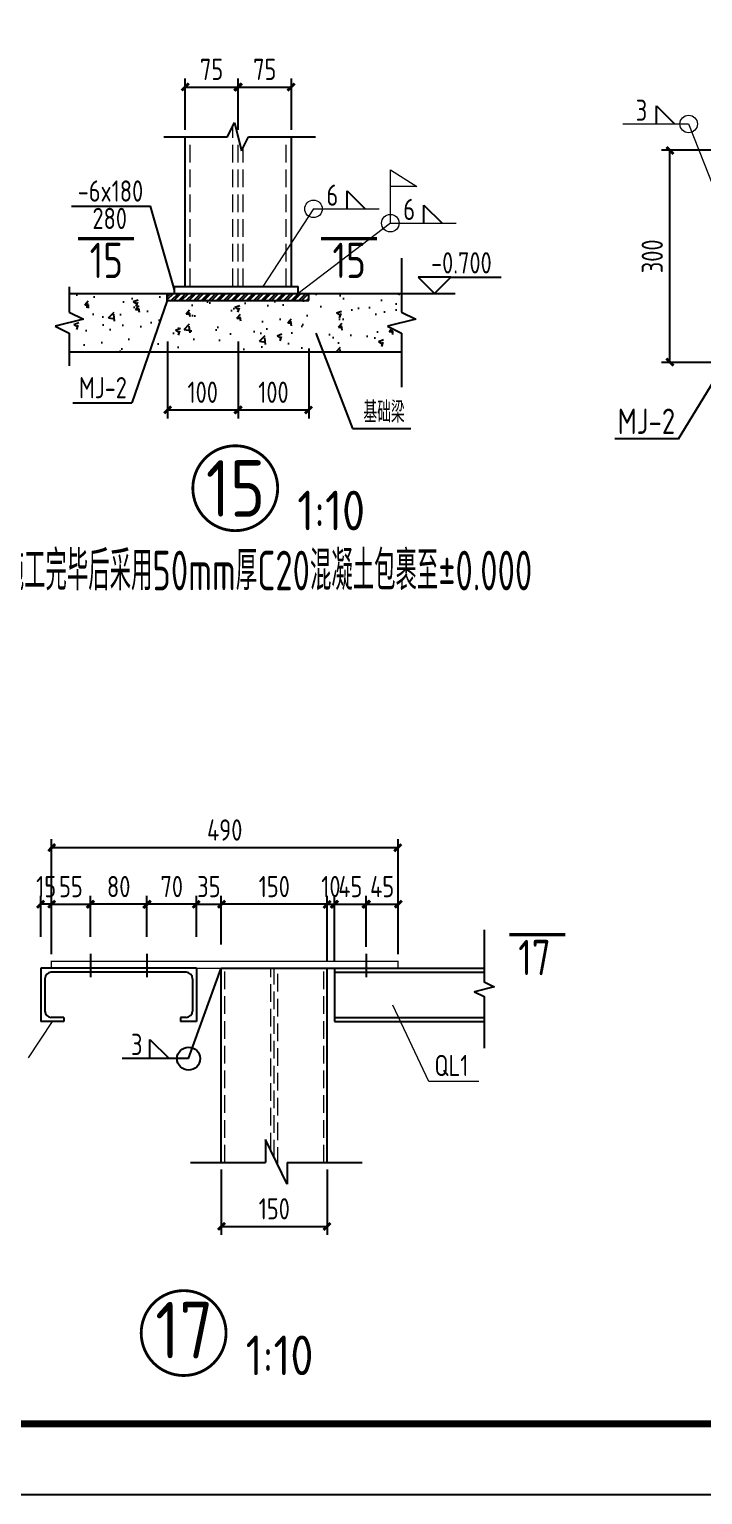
# Model space of a CAD drawing. Header units: millimetres. Extents: x 866561 to 877878, y 40199 to 44891.
# Drawn here: x 875305.5 to 875400.8, y 40208.1 to 40415.3 of the extents above; entities that cross this region are included whole.
import ezdxf

# ---------------------------------------------------------------- set-up
doc = ezdxf.new("R2010")
doc.units = ezdxf.units.MM
doc.header["$LTSCALE"] = 1000
doc.header["$MEASUREMENT"] = 0
doc.linetypes.add('DASH', pattern=[0.35, 0.25, -0.1])
for name, color, linetype, lineweight in [('1', 4, 'Continuous', 70), ('D3', 62, 'Continuous', 9), ('LZ', 64, 'Continuous', 9), ('数字', 3, 'Continuous', 9), ('细实线', 1, 'Continuous', 20)]:
    doc.layers.add(name, color=color, linetype=linetype, lineweight=lineweight)
for name, color, linetype in [('D1', 112, 'Continuous'), ('D2', 6, 'Continuous'), ('DIM', 7, 'Continuous'), ('M_Thin', 7, 'Continuous'), ('PUB_DIM', 3, 'Continuous'), ('THIN', 7, 'Continuous'), ('尺寸标注', 7, 'Continuous'), ('文字', 7, 'Continuous'), ('柱子', 8, 'Continuous'), ('标注', 7, 'Continuous')]:
    doc.layers.add(name, color=color, linetype=linetype)
doc.styles.add('GBHZ', font='gbenor.shx', dxfattribs={"width": 0.9, "bigfont": 'gbcbig.shx'})
doc.dimstyles.new('Y10', dxfattribs={"dimscale": 0, "dimtxt": 3, "dimasz": 0.01, "dimexe": 1.2, "dimexo": 1, "dimgap": 1, "dimtad": 1, "dimdec": 0, "dimlfac": 10, "dimzin": 0, "dimdsep": 46, "dimtxsty": 'GBHZ', "dimblk1": 'DX', "dimblk2": 'DX', "dimsah": 1, "dimcen": 0.09, "dimdle": 1, "dimadec": 0, "dimazin": 0, "dimtfac": 1, "dimtdec": 0, "dimtix": 1, "dimtmove": 2, "dimatfit": 3, "dimldrblk": 'DX', "dimfxl": 0, "dimtolj": 1, "dimtzin": 0, "dimarcsym": 0})

# ---------------------------------------------------------------- blocks, each defined once
blk = doc.blocks.new('DX')
at = {"color": 0, "linetype": 'ByBlock', "const_width": 40}
blk.add_lwpolyline([(-54, -51), (46, 49)], dxfattribs=at)
blk = doc.blocks.new('*D955')
at = {"layer": 'Defpoints', "color": 0, "transparency": 16777216}
for p in [(875335.07, 40372.2), (875345.07, 40371.2), (875345.07, 40361.51)]:
    blk.add_point(p, dxfattribs=at)
at = {"layer": 'DIM', "color": 0, "lineweight": -2, "transparency": 16777216}
for p, q in [((875335.07, 40371.2), (875335.07, 40360.31)), ((875345.07, 40370.2), (875345.07, 40360.31)), ((875335.08, 40361.51), (875345.06, 40361.51))]:
    blk.add_line(p, q, dxfattribs=at)
at = {"layer": 'DIM', "color": 0, "lineweight": -2, "transparency": 16777216, "xscale": 0.01, "yscale": 0.01, "zscale": 0.01, "rotation": 180}
blk.add_blockref('DX', (875335.07, 40361.51), dxfattribs=at)
at = {"layer": 'DIM', "color": 0, "lineweight": -2, "transparency": 16777216, "xscale": 0.01, "yscale": 0.01, "zscale": 0.01}
blk.add_blockref('DX', (875345.07, 40361.51), dxfattribs=at)
at = {"layer": 'DIM', "color": 0, "transparency": 16777216, "insert": (875340.07, 40364.01), "char_height": 3, "attachment_point": 5, "style": 'GBHZ'}
blk.add_mtext('\\A1;100', dxfattribs=at)
blk = doc.blocks.new('*D956')
at = {"layer": 'Defpoints', "color": 0, "transparency": 16777216}
for p in [(875325.07, 40372.2), (875335.07, 40372.2), (875335.07, 40361.51)]:
    blk.add_point(p, dxfattribs=at)
at = {"layer": 'DIM', "color": 0, "lineweight": -2, "transparency": 16777216}
for p, q in [((875325.07, 40371.2), (875325.07, 40360.31)), ((875335.07, 40371.2), (875335.07, 40360.31)), ((875325.08, 40361.51), (875335.06, 40361.51))]:
    blk.add_line(p, q, dxfattribs=at)
at = {"layer": 'DIM', "color": 0, "lineweight": -2, "transparency": 16777216, "xscale": 0.01, "yscale": 0.01, "zscale": 0.01, "rotation": 180}
blk.add_blockref('DX', (875325.07, 40361.51), dxfattribs=at)
at = {"layer": 'DIM', "color": 0, "lineweight": -2, "transparency": 16777216, "xscale": 0.01, "yscale": 0.01, "zscale": 0.01}
blk.add_blockref('DX', (875335.07, 40361.51), dxfattribs=at)
at = {"layer": 'DIM', "color": 0, "transparency": 16777216, "insert": (875330.07, 40364.01), "char_height": 3, "attachment_point": 5, "style": 'GBHZ'}
blk.add_mtext('\\A1;100', dxfattribs=at)
blk = doc.blocks.new('*D957')
at = {"layer": 'Defpoints', "color": 0, "transparency": 16777216}
for p in [(875342.61, 40407.16), (875335.07, 40400.13), (875342.61, 40400.13)]:
    blk.add_point(p, dxfattribs=at)
at = {"layer": 'DIM', "color": 0, "lineweight": -2, "transparency": 16777216}
for p, q in [((875335.07, 40401.13), (875335.07, 40408.36)), ((875342.61, 40401.13), (875342.61, 40408.36)), ((875335.08, 40407.16), (875342.6, 40407.16))]:
    blk.add_line(p, q, dxfattribs=at)
at = {"layer": 'DIM', "color": 0, "lineweight": -2, "transparency": 16777216, "xscale": 0.01, "yscale": 0.01, "zscale": 0.01, "rotation": 180}
blk.add_blockref('DX', (875335.07, 40407.16), dxfattribs=at)
at = {"layer": 'DIM', "color": 0, "lineweight": -2, "transparency": 16777216, "xscale": 0.01, "yscale": 0.01, "zscale": 0.01}
blk.add_blockref('DX', (875342.61, 40407.16), dxfattribs=at)
at = {"layer": 'DIM', "color": 0, "transparency": 16777216, "insert": (875338.84, 40409.66), "char_height": 3, "attachment_point": 5, "style": 'GBHZ'}
blk.add_mtext('\\A1;75', dxfattribs=at)
blk = doc.blocks.new('*D958')
at = {"layer": 'Defpoints', "color": 0, "transparency": 16777216}
for p in [(875335.07, 40407.16), (875327.57, 40400.13), (875335.07, 40400.13)]:
    blk.add_point(p, dxfattribs=at)
at = {"layer": 'DIM', "color": 0, "lineweight": -2, "transparency": 16777216}
for p, q in [((875327.57, 40401.13), (875327.57, 40408.36)), ((875335.07, 40401.13), (875335.07, 40408.36)), ((875327.58, 40407.16), (875335.06, 40407.16))]:
    blk.add_line(p, q, dxfattribs=at)
at = {"layer": 'DIM', "color": 0, "lineweight": -2, "transparency": 16777216, "xscale": 0.01, "yscale": 0.01, "zscale": 0.01, "rotation": 180}
blk.add_blockref('DX', (875327.57, 40407.16), dxfattribs=at)
at = {"layer": 'DIM', "color": 0, "lineweight": -2, "transparency": 16777216, "xscale": 0.01, "yscale": 0.01, "zscale": 0.01}
blk.add_blockref('DX', (875335.07, 40407.16), dxfattribs=at)
at = {"layer": 'DIM', "color": 0, "transparency": 16777216, "insert": (875331.32, 40409.66), "char_height": 3, "attachment_point": 5, "style": 'GBHZ'}
blk.add_mtext('\\A1;75', dxfattribs=at)
blk = doc.blocks.new('*D961')
at = {"layer": 'Defpoints', "color": 0, "transparency": 16777216}
for p in [(875396.14, 40398.23), (875403.96, 40398.23), (875403.96, 40368.23)]:
    blk.add_point(p, dxfattribs=at)
at = {"layer": 'DIM', "color": 0, "lineweight": -2, "transparency": 16777216}
for p, q in [((875402.96, 40398.23), (875394.94, 40398.23)), ((875396.14, 40368.24), (875396.14, 40398.22)), ((875402.96, 40368.23), (875394.94, 40368.23))]:
    blk.add_line(p, q, dxfattribs=at)
at = {"layer": 'DIM', "color": 0, "lineweight": -2, "transparency": 16777216, "xscale": 0.01, "yscale": 0.01, "zscale": 0.01}
for p, rotation in [((875396.14, 40398.23), 90), ((875396.14, 40368.23), 270)]:
    blk.add_blockref('DX', p, dxfattribs=dict(at, rotation=rotation))
at = {"layer": 'DIM', "color": 0, "transparency": 16777216, "insert": (875393.64, 40383.23), "char_height": 3, "attachment_point": 5, "rotation": 90, "style": 'GBHZ'}
blk.add_mtext('\\A1;300', dxfattribs=at)
blk = doc.blocks.new('*D1011')
at = {"layer": 'Defpoints', "color": 0, "linetype": 'ByBlock', "transparency": 16777216}
for p in [(875332.69, 40291.62), (875332.69, 40284.93), (875347.69, 40282.56)]:
    blk.add_point(p, dxfattribs=at)
at = {"layer": 'DIM', "color": 0, "linetype": 'ByBlock', "lineweight": -2, "transparency": 16777216}
for p, q in [((875332.69, 40285.93), (875332.69, 40292.82)), ((875347.69, 40283.56), (875347.69, 40292.82)), ((875347.68, 40291.62), (875332.7, 40291.62))]:
    blk.add_line(p, q, dxfattribs=at)
at = {"layer": 'DIM', "color": 0, "linetype": 'ByBlock', "lineweight": -2, "transparency": 16777216, "xscale": 0.01, "yscale": 0.01, "zscale": 0.01, "rotation": 180}
blk.add_blockref('DX', (875332.69, 40291.62), dxfattribs=at)
at = {"layer": 'DIM', "color": 0, "linetype": 'ByBlock', "lineweight": -2, "transparency": 16777216, "xscale": 0.01, "yscale": 0.01, "zscale": 0.01}
blk.add_blockref('DX', (875347.69, 40291.62), dxfattribs=at)
at = {"layer": 'DIM', "color": 0, "linetype": 'ByBlock', "transparency": 16777216, "insert": (875340.19, 40294.12), "char_height": 3, "attachment_point": 5, "style": 'GBHZ'}
blk.add_mtext('\\A1;150', dxfattribs=at)
blk = doc.blocks.new('*D1012')
at = {"layer": 'Defpoints', "color": 0, "linetype": 'ByBlock', "transparency": 16777216}
for p in [(875332.69, 40255.11), (875347.69, 40255.11), (875347.69, 40246.06)]:
    blk.add_point(p, dxfattribs=at)
at = {"layer": 'DIM', "color": 0, "linetype": 'ByBlock', "lineweight": -2, "transparency": 16777216}
for p, q in [((875332.69, 40254.11), (875332.69, 40244.86)), ((875347.69, 40254.11), (875347.69, 40244.86)), ((875332.7, 40246.06), (875347.68, 40246.06))]:
    blk.add_line(p, q, dxfattribs=at)
at = {"layer": 'DIM', "color": 0, "linetype": 'ByBlock', "lineweight": -2, "transparency": 16777216, "xscale": 0.01, "yscale": 0.01, "zscale": 0.01, "rotation": 180}
blk.add_blockref('DX', (875332.69, 40246.06), dxfattribs=at)
at = {"layer": 'DIM', "color": 0, "linetype": 'ByBlock', "lineweight": -2, "transparency": 16777216, "xscale": 0.01, "yscale": 0.01, "zscale": 0.01}
blk.add_blockref('DX', (875347.69, 40246.06), dxfattribs=at)
at = {"layer": 'DIM', "color": 0, "linetype": 'ByBlock', "transparency": 16777216, "insert": (875340.19, 40248.56), "char_height": 3, "attachment_point": 5, "style": 'GBHZ'}
blk.add_mtext('\\A1;150', dxfattribs=at)
blk = doc.blocks.new('*D1026')
at = {"layer": 'Defpoints', "color": 0, "linetype": 'ByBlock', "transparency": 16777216}
for p in [(875322.19, 40291.62), (875322.19, 40286.02), (875329.19, 40286.02)]:
    blk.add_point(p, dxfattribs=at)
at = {"layer": 'DIM', "color": 0, "linetype": 'ByBlock', "lineweight": -2, "transparency": 16777216}
for p, q in [((875322.19, 40287.02), (875322.19, 40292.82)), ((875329.19, 40287.02), (875329.19, 40292.82)), ((875329.18, 40291.62), (875322.2, 40291.62))]:
    blk.add_line(p, q, dxfattribs=at)
at = {"layer": 'DIM', "color": 0, "linetype": 'ByBlock', "lineweight": -2, "transparency": 16777216, "xscale": 0.01, "yscale": 0.01, "zscale": 0.01, "rotation": 180}
blk.add_blockref('DX', (875322.19, 40291.62), dxfattribs=at)
at = {"layer": 'DIM', "color": 0, "linetype": 'ByBlock', "lineweight": -2, "transparency": 16777216, "xscale": 0.01, "yscale": 0.01, "zscale": 0.01}
blk.add_blockref('DX', (875329.19, 40291.62), dxfattribs=at)
at = {"layer": 'DIM', "color": 0, "linetype": 'ByBlock', "transparency": 16777216, "insert": (875325.69, 40294.12), "char_height": 3, "attachment_point": 5, "style": 'GBHZ'}
blk.add_mtext('\\A1;70', dxfattribs=at)
blk = doc.blocks.new('*D1027')
at = {"layer": 'Defpoints', "color": 0, "linetype": 'ByBlock', "transparency": 16777216}
for p in [(875314.19, 40291.62), (875314.19, 40286.02), (875322.19, 40286.02)]:
    blk.add_point(p, dxfattribs=at)
at = {"layer": 'DIM', "color": 0, "linetype": 'ByBlock', "lineweight": -2, "transparency": 16777216}
for p, q in [((875314.19, 40287.02), (875314.19, 40292.82)), ((875322.19, 40287.02), (875322.19, 40292.82)), ((875322.18, 40291.62), (875314.2, 40291.62))]:
    blk.add_line(p, q, dxfattribs=at)
at = {"layer": 'DIM', "color": 0, "linetype": 'ByBlock', "lineweight": -2, "transparency": 16777216, "xscale": 0.01, "yscale": 0.01, "zscale": 0.01, "rotation": 180}
blk.add_blockref('DX', (875314.19, 40291.62), dxfattribs=at)
at = {"layer": 'DIM', "color": 0, "linetype": 'ByBlock', "lineweight": -2, "transparency": 16777216, "xscale": 0.01, "yscale": 0.01, "zscale": 0.01}
blk.add_blockref('DX', (875322.19, 40291.62), dxfattribs=at)
at = {"layer": 'DIM', "color": 0, "linetype": 'ByBlock', "transparency": 16777216, "insert": (875318.19, 40294.12), "char_height": 3, "attachment_point": 5, "style": 'GBHZ'}
blk.add_mtext('\\A1;80', dxfattribs=at)
blk = doc.blocks.new('*D1028')
at = {"layer": 'Defpoints', "color": 0, "linetype": 'ByBlock', "transparency": 16777216}
for p in [(875332.69, 40291.62), (875329.19, 40286.02), (875332.69, 40286.02)]:
    blk.add_point(p, dxfattribs=at)
at = {"layer": 'DIM', "color": 0, "linetype": 'ByBlock', "lineweight": -2, "transparency": 16777216}
for p, q in [((875329.19, 40287.02), (875329.19, 40292.82)), ((875332.69, 40287.02), (875332.69, 40292.82)), ((875329.18, 40291.62), (875329.17, 40291.62)), ((875329.19, 40291.62), (875332.69, 40291.62)), ((875332.7, 40291.62), (875332.71, 40291.62))]:
    blk.add_line(p, q, dxfattribs=at)
at = {"layer": 'DIM', "color": 0, "linetype": 'ByBlock', "lineweight": -2, "transparency": 16777216, "xscale": 0.01, "yscale": 0.01, "zscale": 0.01}
blk.add_blockref('DX', (875329.19, 40291.62), dxfattribs=at)
at = {"layer": 'DIM', "color": 0, "linetype": 'ByBlock', "lineweight": -2, "transparency": 16777216, "xscale": 0.01, "yscale": 0.01, "zscale": 0.01, "rotation": 180}
blk.add_blockref('DX', (875332.69, 40291.62), dxfattribs=at)
at = {"layer": 'DIM', "color": 0, "linetype": 'ByBlock', "transparency": 16777216, "insert": (875330.94, 40294.12), "char_height": 3, "attachment_point": 5, "style": 'GBHZ'}
blk.add_mtext('\\A1;35', dxfattribs=at)
blk = doc.blocks.new('*D1029')
at = {"layer": 'Defpoints', "color": 0, "linetype": 'ByBlock', "transparency": 16777216}
for p in [(875314.19, 40291.62), (875314.19, 40286.02), (875308.68, 40283.56)]:
    blk.add_point(p, dxfattribs=at)
at = {"layer": 'DIM', "color": 0, "linetype": 'ByBlock', "lineweight": -2, "transparency": 16777216}
for p, q in [((875308.68, 40284.56), (875308.68, 40292.82)), ((875314.19, 40287.02), (875314.19, 40292.82)), ((875308.69, 40291.62), (875314.18, 40291.62))]:
    blk.add_line(p, q, dxfattribs=at)
at = {"layer": 'DIM', "color": 0, "linetype": 'ByBlock', "lineweight": -2, "transparency": 16777216, "xscale": 0.01, "yscale": 0.01, "zscale": 0.01, "rotation": 180}
blk.add_blockref('DX', (875308.68, 40291.62), dxfattribs=at)
at = {"layer": 'DIM', "color": 0, "linetype": 'ByBlock', "lineweight": -2, "transparency": 16777216, "xscale": 0.01, "yscale": 0.01, "zscale": 0.01}
blk.add_blockref('DX', (875314.19, 40291.62), dxfattribs=at)
at = {"layer": 'DIM', "color": 0, "linetype": 'ByBlock', "transparency": 16777216, "insert": (875311.43, 40294.12), "char_height": 3, "attachment_point": 5, "style": 'GBHZ'}
blk.add_mtext('\\A1;55', dxfattribs=at)
blk = doc.blocks.new('*D1030')
at = {"layer": 'Defpoints', "color": 0, "linetype": 'ByBlock', "transparency": 16777216}
for p in [(875307.19, 40291.62), (875307.19, 40286.02), (875308.68, 40283.56)]:
    blk.add_point(p, dxfattribs=at)
at = {"layer": 'DIM', "color": 0, "linetype": 'ByBlock', "lineweight": -2, "transparency": 16777216}
for p, q in [((875307.19, 40287.02), (875307.19, 40292.82)), ((875308.68, 40284.56), (875308.68, 40292.82)), ((875307.18, 40291.62), (875307.17, 40291.62)), ((875308.68, 40291.62), (875307.19, 40291.62)), ((875308.69, 40291.62), (875308.7, 40291.62))]:
    blk.add_line(p, q, dxfattribs=at)
at = {"layer": 'DIM', "color": 0, "linetype": 'ByBlock', "lineweight": -2, "transparency": 16777216, "xscale": 0.01, "yscale": 0.01, "zscale": 0.01}
blk.add_blockref('DX', (875307.19, 40291.62), dxfattribs=at)
at = {"layer": 'DIM', "color": 0, "linetype": 'ByBlock', "lineweight": -2, "transparency": 16777216, "xscale": 0.01, "yscale": 0.01, "zscale": 0.01, "rotation": 180}
blk.add_blockref('DX', (875308.68, 40291.62), dxfattribs=at)
at = {"layer": 'DIM', "color": 0, "linetype": 'ByBlock', "transparency": 16777216, "insert": (875307.93, 40294.12), "char_height": 3, "attachment_point": 5, "style": 'GBHZ'}
blk.add_mtext('\\A1;15', dxfattribs=at)
blk = doc.blocks.new('*D1031')
at = {"layer": 'Defpoints', "color": 0, "linetype": 'ByBlock', "transparency": 16777216}
for p in [(875348.69, 40291.62), (875347.69, 40282.56), (875348.69, 40282.56)]:
    blk.add_point(p, dxfattribs=at)
at = {"layer": 'DIM', "color": 0, "linetype": 'ByBlock', "lineweight": -2, "transparency": 16777216}
for p, q in [((875347.69, 40283.56), (875347.69, 40292.82)), ((875348.69, 40283.56), (875348.69, 40292.82)), ((875347.68, 40291.62), (875347.67, 40291.62)), ((875347.69, 40291.62), (875348.69, 40291.62)), ((875348.7, 40291.62), (875348.71, 40291.62))]:
    blk.add_line(p, q, dxfattribs=at)
at = {"layer": 'DIM', "color": 0, "linetype": 'ByBlock', "lineweight": -2, "transparency": 16777216, "xscale": 0.01, "yscale": 0.01, "zscale": 0.01}
blk.add_blockref('DX', (875347.69, 40291.62), dxfattribs=at)
at = {"layer": 'DIM', "color": 0, "linetype": 'ByBlock', "lineweight": -2, "transparency": 16777216, "xscale": 0.01, "yscale": 0.01, "zscale": 0.01, "rotation": 180}
blk.add_blockref('DX', (875348.69, 40291.62), dxfattribs=at)
at = {"layer": 'DIM', "color": 0, "linetype": 'ByBlock', "transparency": 16777216, "insert": (875348.19, 40294.12), "char_height": 3, "attachment_point": 5, "style": 'GBHZ'}
blk.add_mtext('\\A1;10', dxfattribs=at)
blk = doc.blocks.new('*D1032')
at = {"layer": 'Defpoints', "color": 0, "linetype": 'ByBlock', "transparency": 16777216}
for p in [(875353.19, 40291.62), (875353.19, 40284.59), (875348.69, 40282.56)]:
    blk.add_point(p, dxfattribs=at)
at = {"layer": 'DIM', "color": 0, "linetype": 'ByBlock', "lineweight": -2, "transparency": 16777216}
for p, q in [((875348.69, 40283.56), (875348.69, 40292.82)), ((875353.19, 40285.59), (875353.19, 40292.82)), ((875348.68, 40291.62), (875348.67, 40291.62)), ((875348.69, 40291.62), (875353.19, 40291.62)), ((875353.2, 40291.62), (875353.21, 40291.62))]:
    blk.add_line(p, q, dxfattribs=at)
at = {"layer": 'DIM', "color": 0, "linetype": 'ByBlock', "lineweight": -2, "transparency": 16777216, "xscale": 0.01, "yscale": 0.01, "zscale": 0.01}
blk.add_blockref('DX', (875348.69, 40291.62), dxfattribs=at)
at = {"layer": 'DIM', "color": 0, "linetype": 'ByBlock', "lineweight": -2, "transparency": 16777216, "xscale": 0.01, "yscale": 0.01, "zscale": 0.01, "rotation": 180}
blk.add_blockref('DX', (875353.19, 40291.62), dxfattribs=at)
at = {"layer": 'DIM', "color": 0, "linetype": 'ByBlock', "transparency": 16777216, "insert": (875350.94, 40294.12), "char_height": 3, "attachment_point": 5, "style": 'GBHZ'}
blk.add_mtext('\\A1;45', dxfattribs=at)
blk = doc.blocks.new('*D1033')
at = {"layer": 'Defpoints', "color": 0, "linetype": 'ByBlock', "transparency": 16777216}
for p in [(875357.69, 40291.62), (875353.19, 40284.59), (875357.69, 40283.56)]:
    blk.add_point(p, dxfattribs=at)
at = {"layer": 'DIM', "color": 0, "linetype": 'ByBlock', "lineweight": -2, "transparency": 16777216}
for p, q in [((875353.19, 40285.59), (875353.19, 40292.82)), ((875357.69, 40284.56), (875357.69, 40292.82)), ((875353.18, 40291.62), (875353.17, 40291.62)), ((875353.19, 40291.62), (875357.69, 40291.62)), ((875357.7, 40291.62), (875357.71, 40291.62))]:
    blk.add_line(p, q, dxfattribs=at)
at = {"layer": 'DIM', "color": 0, "linetype": 'ByBlock', "lineweight": -2, "transparency": 16777216, "xscale": 0.01, "yscale": 0.01, "zscale": 0.01}
blk.add_blockref('DX', (875353.19, 40291.62), dxfattribs=at)
at = {"layer": 'DIM', "color": 0, "linetype": 'ByBlock', "lineweight": -2, "transparency": 16777216, "xscale": 0.01, "yscale": 0.01, "zscale": 0.01, "rotation": 180}
blk.add_blockref('DX', (875357.69, 40291.62), dxfattribs=at)
at = {"layer": 'DIM', "color": 0, "linetype": 'ByBlock', "transparency": 16777216, "insert": (875355.44, 40294.12), "char_height": 3, "attachment_point": 5, "style": 'GBHZ'}
blk.add_mtext('\\A1;45', dxfattribs=at)
blk = doc.blocks.new('*D1034')
at = {"layer": 'Defpoints', "color": 0, "linetype": 'ByBlock', "transparency": 16777216}
for p in [(875308.68, 40299.62), (875308.68, 40283.56), (875357.69, 40283.56)]:
    blk.add_point(p, dxfattribs=at)
at = {"layer": 'DIM', "color": 0, "linetype": 'ByBlock', "lineweight": -2, "transparency": 16777216}
for p, q in [((875308.68, 40284.56), (875308.68, 40300.82)), ((875357.69, 40284.56), (875357.69, 40300.82)), ((875357.68, 40299.62), (875308.69, 40299.62))]:
    blk.add_line(p, q, dxfattribs=at)
at = {"layer": 'DIM', "color": 0, "linetype": 'ByBlock', "lineweight": -2, "transparency": 16777216, "xscale": 0.01, "yscale": 0.01, "zscale": 0.01, "rotation": 180}
blk.add_blockref('DX', (875308.68, 40299.62), dxfattribs=at)
at = {"layer": 'DIM', "color": 0, "linetype": 'ByBlock', "lineweight": -2, "transparency": 16777216, "xscale": 0.01, "yscale": 0.01, "zscale": 0.01}
blk.add_blockref('DX', (875357.69, 40299.62), dxfattribs=at)
at = {"layer": 'DIM', "color": 0, "linetype": 'ByBlock', "transparency": 16777216, "insert": (875333.18, 40302.12), "char_height": 3, "attachment_point": 5, "style": 'GBHZ'}
blk.add_mtext('\\A1;490', dxfattribs=at)

msp = doc.modelspace()

# ---------------------------------------------------------------- hatches: boundary and pattern name
at = {"layer": '柱子'}
h = msp.add_hatch(dxfattribs=at)
h.set_pattern_fill('AR-CONC', color=256, style=0)
h.set_pattern_definition([(50, (396536.548, 102149.114), (7.172601826, -0.62752135), [0.75, -8.25]), (355, (396536.548, 102149.114), (-1.38751334, 7.52192134), [0.6, -6.6]), (100.4514, (396537.1456, 102149.062), (5.78509382, 6.89439542), [0.6374019, -7.01142112]), (46.1842, (396536.548, 102151.114), (10.67241049, -1.65519014), [1.125, -12.375]), (96.6356, (396537.437, 102150.976), (9.34662706, 9.7411787), [0.95610288, -10.51713]), (351.1842, (396536.548, 102151.114), (9.34661945, 9.741186), [0.9, -9.9]), (21, (396537.548, 102150.614), (5.96907052, -4.02618891), [0.75, -8.25]), (326, (396537.548, 102150.614), (2.43315332, 7.25150045), [0.6, -6.6]), (71.4514, (396538.045, 102150.279), (8.40222629, 3.22530497), [0.6374019, -7.01142112]), (37.5, (396536.548, 102149.1143), (0.121598553, 3.328938538), [0, -6.52, 0, -6.7, 0, -6.625]), (7.5, (396536.548, 102149.1143), (2.630695374, 3.94411712), [0, -3.82, 0, -6.37, 0, -2.525]), (327.5, (396534.318, 102149.1143), (5.338224362, -0.225548717), [0, -2.5, 0, -7.8, 0, -10.35]), (317.5, (396533.318, 102149.1143), (5.831861693, 1.001049823), [0, -3.25, 0, -5.18, 0, -7.35])])
h.paths.add_polyline_path([(875325.066, 40376.985), (875325.066, 40377.985), (875311.207, 40377.985), (875311.207, 40375.357), (875313.207, 40374.357), (875309.207, 40373.357), (875311.207, 40372.357), (875311.207, 40369.729), (875358.198, 40369.729), (875358.198, 40372.357), (875356.198, 40373.357), (875360.198, 40374.357), (875358.198, 40375.357), (875358.198, 40377.985), (875345.066, 40377.985), (875345.066, 40376.985)])
h = msp.add_hatch(dxfattribs=at)
h.set_pattern_fill('ANSI32', color=256, scale=2, style=0)
h.set_pattern_definition([(45, (396536.5479, 102149.1143), (-0.5303300859, 0.5303300859), []), (45, (396536.9015, 102149.1143), (-0.5303300859, 0.5303300859), [])])
h.paths.add_polyline_path([(875345.066, 40376.985), (875345.066, 40377.985), (875325.066, 40377.985), (875325.066, 40376.985)])

# ---------------------------------------------------------------- linework, layer by layer
msp.add_line((875911.262, 40208.139), (875070.262, 40208.139))
at = {"color": 0, "const_width": 1}
msp.add_lwpolyline([(875901.262, 40218.139), (875095.262, 40218.139), (875095.262, 40792.139), (875901.262, 40792.139)], close=True, dxfattribs=at)
at = {"linetype": 'ByBlock', "ltscale": 0.5, "const_width": 0.4}
for points in [[(875328.671, 40350.443, 1), (875340.671, 40350.443, 1)], [(875321.373, 40230.99, 1), (875333.373, 40230.99, 1)]]:
    msp.add_lwpolyline(points, format="xyb", close=True, dxfattribs=at)
at = {"layer": '1', "color": 2, "const_width": 0.48}
for points in [[(875312.439, 40385.719), (875320.361, 40385.719)], [(875346.778, 40385.719), (875354.7, 40385.719)]]:
    msp.add_lwpolyline(points, dxfattribs=at)
at = {"layer": '1', "const_width": 0.48}
msp.add_lwpolyline([(875381.352, 40287.318), (875373.43, 40287.318)], dxfattribs=at)
at = {"layer": 'D1', "color": 251}
for p, q in [((875394.221, 40404.509), (875396.791, 40401.94)), ((875394.221, 40401.94), (875394.221, 40404.509)), ((875350.48, 40392.504), (875353.049, 40389.935)), ((875350.48, 40389.935), (875350.48, 40392.504)), ((875361.344, 40390.486), (875363.913, 40387.917)), ((875361.344, 40387.917), (875361.344, 40390.486)), ((875328.076, 40269.79), (875332.688, 40282.56)), ((875322.607, 40269.79), (875322.607, 40272.495)), ((875322.607, 40272.495), (875325.311, 40269.79)), ((875328.076, 40269.79), (875318.667, 40269.79)), ((875342.023, 40252.022), (875338.946, 40258.344)), ((875338.946, 40258.344), (875338.946, 40255.108)), ((875328.36, 40255.108), (875338.946, 40255.108)), ((875342.023, 40255.108), (875352.629, 40255.108)), ((875342.023, 40255.108), (875342.023, 40252.022))]:
    msp.add_line(p, q, dxfattribs=at)
at = {"layer": 'D1'}
for p, q in [((875365.151, 40380.289), (875360.543, 40380.289)), ((875360.543, 40380.289), (875362.847, 40377.985)), ((875365.151, 40380.289), (875362.847, 40377.985)), ((875365.151, 40380.289), (875372.267, 40380.289))]:
    msp.add_line(p, q, dxfattribs=at)
msp.add_lwpolyline([(875358.198, 40377.985), (875365.793, 40377.985)], dxfattribs=at)
at = {"layer": 'D1', "color": 251}
msp.add_circle((875328.076, 40269.79), 1.629, dxfattribs=at)
at = {"layer": 'D2'}
for p, q in [((875327.567, 40378.985), (875327.567, 40400.131)), ((875342.614, 40378.985), (875342.614, 40400.131)), ((875326.067, 40378.985), (875343.564, 40378.985)), ((875326.067, 40377.985), (875326.067, 40378.985)), ((875343.564, 40377.985), (875343.564, 40378.985)), ((875314.188, 40284.588), (875314.188, 40281.32)), ((875322.188, 40284.588), (875322.188, 40281.32)), ((875353.188, 40284.588), (875353.188, 40281.32)), ((875307.188, 40282.56), (875307.188, 40275.061)), ((875329.192, 40282.56), (875307.188, 40282.56)), ((875327.727, 40281.996), (875308.66, 40281.996)), ((875329.192, 40282.56), (875329.192, 40275.061)), ((875332.688, 40255.108), (875332.688, 40282.56)), ((875332.688, 40282.56), (875369.888, 40282.56)), ((875347.688, 40255.108), (875347.688, 40282.56)), ((875348.685, 40282.56), (875348.685, 40275.061)), ((875348.685, 40281.996), (875369.888, 40281.996)), ((875307.758, 40281.095), (875307.758, 40276.526)), ((875328.628, 40281.095), (875328.628, 40276.526)), ((875310.449, 40275.625), (875308.66, 40275.625)), ((875310.449, 40275.625), (875310.449, 40275.061)), ((875327.727, 40275.625), (875326.938, 40275.625)), ((875326.938, 40275.625), (875326.938, 40275.061)), ((875348.685, 40275.625), (875369.888, 40275.625)), ((875310.449, 40275.061), (875307.188, 40275.061)), ((875329.192, 40275.061), (875326.938, 40275.061)), ((875348.685, 40275.061), (875369.888, 40275.061))]:
    msp.add_line(p, q, dxfattribs=at)
for centre, start, end in [((875308.66, 40281.095), 90, 180), ((875327.727, 40281.095), 0, 90), ((875308.66, 40276.526), 180, 270), ((875327.727, 40276.526), 270, 0)]:
    msp.add_arc(centre, 0.902, start, end, dxfattribs=at)
at = {"layer": 'D3', "color": 251}
for p, q in [((875362.057, 40266.538), (875356.935, 40277.333)), ((875305.434, 40269.92), (875308.819, 40275.061)), ((875369.1, 40266.538), (875362.057, 40266.538))]:
    msp.add_line(p, q, dxfattribs=at)
at = {"layer": 'LZ', "color": 251, "linetype": 'DASH', "ltscale": 0.01}
for p, q in [((875328.291, 40378.985), (875328.291, 40400.131)), ((875334.342, 40378.985), (875334.342, 40401.684)), ((875335.066, 40378.985), (875335.066, 40400.131)), ((875341.89, 40378.985), (875341.89, 40400.131)), ((875335.789, 40378.985), (875335.789, 40398.579)), ((875333.188, 40255.108), (875333.188, 40282.56)), ((875339.688, 40256.819), (875339.688, 40282.56)), ((875340.188, 40255.792), (875340.188, 40282.56)), ((875340.688, 40254.765), (875340.688, 40282.56)), ((875347.188, 40255.108), (875347.188, 40282.56))]:
    msp.add_line(p, q, dxfattribs=at)
at = {"layer": 'M_Thin', "color": 7}
msp.add_lwpolyline([(875369.888, 40288.024), (875369.888, 40280.654), (875371.288, 40279.954), (875368.488, 40279.254), (875369.888, 40278.554), (875369.888, 40271.257)], dxfattribs=at)
at = {"layer": 'THIN'}
for p, q in [((875333.566, 40400.131), (875334.566, 40402.131)), ((875334.566, 40402.131), (875335.566, 40398.131)), ((875324.595, 40400.131), (875333.566, 40400.131)), ((875335.566, 40398.131), (875336.566, 40400.131)), ((875336.566, 40400.131), (875346.01, 40400.131)), ((875358.198, 40382.985), (875358.198, 40375.357)), ((875311.207, 40378.905), (875311.207, 40375.357)), ((875311.207, 40375.357), (875313.207, 40374.357)), ((875358.198, 40375.357), (875360.198, 40374.357)), ((875313.207, 40374.357), (875309.207, 40373.357)), ((875309.207, 40373.357), (875311.207, 40372.357)), ((875360.198, 40374.357), (875356.198, 40373.357)), ((875356.198, 40373.357), (875358.198, 40372.357)), ((875311.207, 40372.357), (875311.207, 40367.756)), ((875358.198, 40372.357), (875358.198, 40364.729))]:
    msp.add_line(p, q, dxfattribs=at)
at = {"layer": '尺寸标注', "color": 6, "linetype": 'ByBlock'}
for q in [(875403.96, 40368.227), (875388.35, 40357.441)]:
    msp.add_line((875397.343, 40357.441), q, dxfattribs=at)
at = {"layer": '柱子'}
for p, q in [((875311.526, 40390.302), (875322.687, 40390.302)), ((875326.067, 40378.485), (875322.687, 40390.302)), ((875311.207, 40377.985), (875358.198, 40377.985)), ((875325.066, 40376.985), (875320.065, 40362.502)), ((875325.066, 40376.985), (875325.066, 40377.985)), ((875325.066, 40377.985), (875345.066, 40377.985)), ((875325.066, 40376.985), (875345.066, 40376.985)), ((875345.066, 40376.985), (875345.066, 40377.985)), ((875346.086, 40372.386), (875351.253, 40358.876)), ((875311.207, 40369.729), (875358.198, 40369.729)), ((875311.703, 40362.502), (875320.065, 40362.502)), ((875351.253, 40358.876), (875359.522, 40358.876))]:
    msp.add_line(p, q, dxfattribs=at)
at = {"layer": '标注', "const_width": 0.2}
msp.add_lwpolyline([(875357.688, 40283.56), (875308.68, 40283.56), (875308.68, 40282.56), (875357.688, 40282.56)], close=True, dxfattribs=at)
at = {"layer": '细实线', "color": 251}
for p, q in [((875389.481, 40401.94), (875398.787, 40401.94)), ((875398.787, 40401.94), (875407.157, 40380.618)), ((875356.604, 40395.478), (875360.36, 40393.107)), ((875356.604, 40387.917), (875356.604, 40395.478)), ((875360.36, 40393.107), (875356.604, 40393.107)), ((875345.739, 40389.935), (875338.568, 40378.985)), ((875345.739, 40389.935), (875355.045, 40389.935)), ((875356.604, 40387.917), (875343.564, 40377.985)), ((875356.604, 40387.917), (875365.909, 40387.917))]:
    msp.add_line(p, q, dxfattribs=at)
for centre in [(875398.787, 40401.94), (875345.739, 40389.935), (875356.604, 40387.917)]:
    msp.add_circle(centre, 1.238, dxfattribs=at)
msp.add_solid([(875356.604, 40393.107), (875356.604, 40395.478), (875360.36, 40393.107), (875356.604, 40393.107)], dxfattribs=at)

# ---------------------------------------------------------------- texts
at = {"style": 'GBHZ', "width": 0.9}
msp.add_text('MJ-2', height=3.6, dxfattribs=at).set_placement((875388.747, 40358.111))
at = {"layer": 'D1', "style": 'GBHZ', "width": 0.9}
msp.add_text('-0.700', height=3, dxfattribs=at).set_placement((875362.356, 40380.807))
at = {"layer": 'PUB_DIM', "style": 'GBHZ', "width": 0.9}
for s, p in [('15', (875314.087, 40380.153)), ('15', (875348.425, 40380.153)), ('17', (875374.691, 40281.591))]:
    msp.add_text(s, height=5, dxfattribs=at).set_placement(p)
at = {"layer": '数字', "style": 'GBHZ', "width": 0.9}
for s, p in [('3', (875391.312, 40402.387)), ('-6x180', (875312.392, 40390.962)), ('6', (875347.57, 40390.382)), ('280', (875314.478, 40387.089)), ('6', (875358.435, 40388.364)), ('MJ-2', (875312.569, 40363.162)), ('基础梁', (875352.792, 40359.704)), ('3', (875319.935, 40270.299)), ('QL1', (875362.83, 40267.327))]:
    msp.add_text(s, height=3, dxfattribs=at).set_placement(p)
at = {"layer": '文字', "color": 6, "style": 'GBHZ'}
for s, height, p in [('15', 8, (875330.524, 40346.41)), ('1:10', 5.6, (875343.438, 40344.491, -0.009)), ('17', 8, (875323.363, 40227.409)), ('1:10', 5.6, (875336.139, 40225.038, -0.009))]:
    msp.add_text(s, height=height, dxfattribs=at).set_placement(p)
at = {"layer": '文字', "color": 6, "style": 'GBHZ', "width": 0.75}
msp.add_text('MK施工完毕后采用50mm厚C20混凝土包裹至%%P0.000', height=5.6, dxfattribs=at).set_placement((875295.346, 40336.004, -0.009))

# ---------------------------------------------------------------- dimensions: what is measured, and where the dimension line sits
at = {"layer": 'DIM'}
for base, p1, p2, picture, middle in [((875335.066, 40407.158), (875327.567, 40400.131), (875335.066, 40400.131), '*D958', (875331.317, 40409.658)), ((875342.614, 40407.158), (875335.066, 40400.131), (875342.614, 40400.131), '*D957', (875338.84, 40409.658)), ((875335.066, 40361.512), (875325.066, 40372.205), (875335.066, 40372.205), '*D956', (875330.066, 40364.012)), ((875345.066, 40361.512), (875335.066, 40372.205), (875345.066, 40371.205), '*D955', (875340.066, 40364.012))]:
    dim = msp.add_linear_dim(base=base, p1=p1, p2=p2, dimstyle='Y10', override={"dimscale": 1}, dxfattribs=at)
    dim.commit()
    dim.dimension.update_dxf_attribs({"geometry": picture, "text_midpoint": middle})
dim = msp.add_linear_dim(base=(875396.139, 40398.227), p1=(875403.96, 40368.227), p2=(875403.96, 40398.227), angle=90, dimstyle='Y10', override={"dimscale": 1}, dxfattribs=at)
dim.commit()
dim.dimension.update_dxf_attribs({"geometry": '*D961', "text_midpoint": (875393.639, 40383.227)})
at = {"layer": 'DIM', "linetype": 'ByBlock'}
for base, p1, p2, picture, middle in [((875308.68, 40299.619), (875357.688, 40283.56), (875308.68, 40283.56), '*D1034', (875333.184, 40302.119)), ((875307.188, 40291.618), (875308.68, 40283.56), (875307.188, 40286.021), '*D1030', (875307.934, 40294.118)), ((875314.188, 40291.618), (875308.68, 40283.56), (875314.188, 40286.021), '*D1029', (875311.434, 40294.118)), ((875332.688, 40291.618), (875329.188, 40286.021), (875332.688, 40286.021), '*D1028', (875330.938, 40294.118)), ((875332.688, 40291.618), (875347.688, 40282.56), (875332.688, 40284.928), '*D1011', (875340.188, 40294.118)), ((875348.685, 40291.618), (875347.688, 40282.56), (875348.685, 40282.56), '*D1031', (875348.187, 40294.118)), ((875353.188, 40291.618), (875348.685, 40282.56), (875353.188, 40284.588), '*D1032', (875350.937, 40294.118)), ((875357.688, 40291.618), (875353.188, 40284.588), (875357.688, 40283.56), '*D1033', (875355.438, 40294.118)), ((875347.688, 40246.058), (875332.688, 40255.108), (875347.688, 40255.108), '*D1012', (875340.188, 40248.558))]:
    dim = msp.add_linear_dim(base=base, p1=p1, p2=p2, dimstyle='Y10', override={"dimscale": 1}, dxfattribs=at)
    dim.commit()
    dim.dimension.update_dxf_attribs({"geometry": picture, "text_midpoint": middle})
for base, p1, p2, picture, middle in [((875314.188, 40291.618), (875322.188, 40286.021), (875314.188, 40286.021), '*D1027', (875318.188, 40294.118)), ((875322.188, 40291.618), (875329.188, 40286.021), (875322.188, 40286.021), '*D1026', (875325.688, 40294.118))]:
    dim = msp.add_linear_dim(base=base, p1=p1, p2=p2, angle=180, dimstyle='Y10', override={"dimscale": 1}, dxfattribs=at)
    dim.commit()
    dim.dimension.update_dxf_attribs({"geometry": picture, "text_midpoint": middle})

doc.saveas('drawing.dxf')
